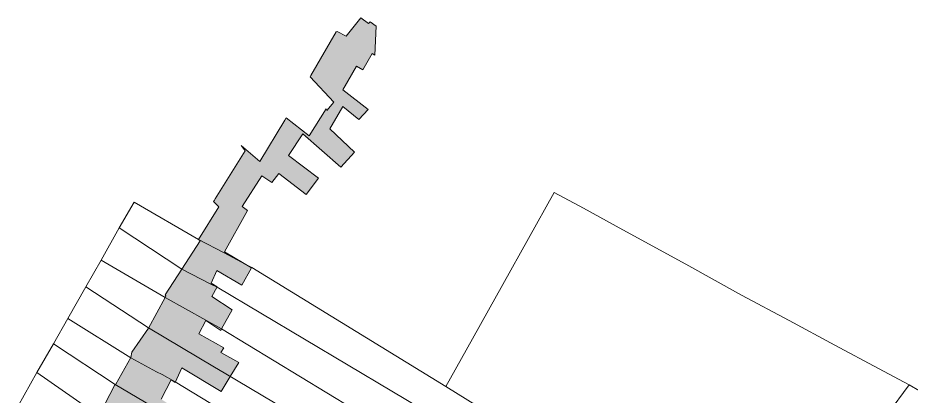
# Model space of a CAD drawing. Header units: metres. Extents: x 113120 to 240396, y 120329 to 242116.
# Drawn here: x 116338.4 to 116452.6, y 121943.5 to 121991.8 of the extents above; entities that cross this region are included whole.
import ezdxf

# ---------------------------------------------------------------- set-up
doc = ezdxf.new("R2010")
doc.units = ezdxf.units.M
doc.header["$LTSCALE"] = 3
for name, color, linetype, lineweight in [('Bpn_CaPa', 78, 'Continuous', 0), ('Bpn_ReBu', 4, 'Continuous', 0), ('Hachure bâtiment', 11, 'Continuous', 0)]:
    doc.layers.add(name, color=color, linetype=linetype, lineweight=lineweight)

msp = doc.modelspace()

# ---------------------------------------------------------------- hatches: boundary and pattern name
at = {"layer": 'Hachure bâtiment'}
h = msp.add_hatch(color=256, dxfattribs=at)
h.dxf.hatch_style = 1
h.paths.add_polyline_path([(116383.2, 121991.13), (116383.4, 121991.34), (116384.2, 121990.8), (116384.02, 121987.1), (116383.65, 121987.3), (116382.47, 121985.22), (116381.65, 121985.67), (116379.92, 121982.65), (116383.15, 121980.15), (116381.97, 121978.87), (116379.9, 121980.52), (116378.27, 121977.67), (116381.42, 121974.7), (116379.67, 121972.77), (116374.8, 121977.02), (116372.97, 121974.25), (116376.82, 121971.37), (116375.25, 121969.3), (116371.72, 121971.97), (116370.85, 121970.8), (116369.57, 121971.67), (116367.05, 121967.75), (116367.72, 121967.25), (116364.8, 121961.97), (116368.24, 121959.91), (116367, 121957.7), (116363.82, 121959.57), (116363.1, 121957.97), (116363.87, 121957.49), (116363.17, 121956.25), (116365.77, 121954.55), (116364.41, 121952.1), (116364.3, 121951.9), (116362.4, 121953.2), (116361.5, 121951.5), (116364.72, 121949.7), (116364.3, 121949.1), (116366.62, 121947.82), (116365.53, 121946.03), (116364.37, 121944.12), (116359.32, 121947.12), (116358.48, 121945.28), (116357.95, 121945.6), (116356.67, 121943.15), (116361.32, 121940.05), (116360.62, 121938.7), (116356, 121941.97), (116354.42, 121939.12), (116357.8, 121936.95), (116356.97, 121935.75), (116359.07, 121934.3), (116357.17, 121931.5), (116350.37, 121935.95), (116349.77, 121935.02), (116346.6, 121936.62), (116346.75, 121936.86), (116348.62, 121940.81), (116348.72, 121941.03), (116348.8, 121941.18), (116350.76, 121944.96), (116350.91, 121945.06), (116352.82, 121948.45), (116352.92, 121949.12), (116355.06, 121952.22), (116357.19, 121956.12), (116357.3, 121956.33), (116357.21, 121956.48), (116359.33, 121959.74), (116361.69, 121963.38), (116361.46, 121963.54), (116364.07, 121967.69), (116363.39, 121968.4), (116363.49, 121968.55), (116363.58, 121968.71), (116367.45, 121974.85), (116366.9, 121975.54), (116369.3, 121973.48), (116372.49, 121978.76), (116372.69, 121979.09), (116375.6, 121976.78), (116377.8, 121980.23), (116377.89, 121980), (116378.76, 121981.06), (116375.74, 121984.33), (116375.84, 121984.5), (116379.06, 121990.07), (116379.2, 121990.13), (116380.36, 121989.5), (116382.23, 121991.85)])

# ---------------------------------------------------------------- linework, layer by layer
at = {"layer": 'Bpn_CaPa'}
for points in [[(116395.67, 121949.41), (116400.36, 121957.78), (116406.95, 121969.55), (116410.69, 121967.52), (116415.72, 121964.78), (116423.76, 121960.4), (116430.9, 121956.44), (116436.99, 121953.18), (116442.85, 121950.05), (116448.43, 121947.06), (116452.34, 121944.98), (116441.25, 121929.97), (116437.5, 121924.97), (116433.85, 121920.1), (116429.71, 121922.67), (116428.99, 121923.13), (116432.11, 121928.08), (116423.72, 121933.34), (116420.61, 121928.39), (116399.62, 121940.7), (116393.07, 121944.75), (116395.67, 121949.41)], [(116351.34, 121965.02), (116353.22, 121968.31), (116361.46, 121963.54), (116364.73, 121961.82), (116367.5, 121960.35), (116368.27, 121959.95), (116393.07, 121944.75), (116399.62, 121940.7), (116397.37, 121937.52), (116363.83, 121957.43), (116363.06, 121957.83), (116359.33, 121959.74), (116351.34, 121965.02)], [(116351.34, 121965.02), (116359.33, 121959.74), (116363.06, 121957.83), (116363.83, 121957.43), (116397.37, 121937.52), (116394.69, 121933.73), (116364.42, 121952.1), (116362.41, 121953.22), (116357.19, 121956.12), (116349, 121960.89), (116351.34, 121965.02)], [(116347.05, 121957.47), (116349, 121960.89), (116357.19, 121956.12), (116362.41, 121953.22), (116364.42, 121952.1), (116394.69, 121933.73), (116394.59, 121933.6), (116392.2, 121930.2), (116364.74, 121946.51), (116363.53, 121947.23), (116355.06, 121952.26), (116347.05, 121957.47)], [(116347.05, 121957.47), (116355.06, 121952.26), (116363.53, 121947.23), (116364.74, 121946.51), (116392.2, 121930.2), (116391.81, 121929.65), (116389.55, 121926.47), (116358.5, 121945.35), (116356.8, 121946.27), (116356.11, 121946.64), (116352.81, 121948.42), (116344.75, 121953.43), (116347.05, 121957.47)], [(116342.92, 121950.22), (116344.75, 121953.43), (116352.81, 121948.42), (116356.11, 121946.64), (116356.8, 121946.27), (116358.5, 121945.35), (116389.55, 121926.47), (116387.11, 121922.93), (116386.94, 121922.77), (116361.23, 121938.66), (116355.97, 121941.92), (116354.56, 121942.79), (116350.82, 121945.01), (116342.92, 121950.22)], [(116342.92, 121950.22), (116350.82, 121945.01), (116354.56, 121942.79), (116355.97, 121941.92), (116361.23, 121938.66), (116386.94, 121922.77), (116383.97, 121918.58), (116356.99, 121935.66), (116356.73, 121935.83), (116351.93, 121938.81), (116340.81, 121946.52), (116342.92, 121950.22)], [(116385.5, 121911.89), (116349.53, 121934.74), (116346.56, 121936.63), (116338.37, 121942.21), (116340.81, 121946.52), (116351.93, 121938.81), (116356.73, 121935.83), (116356.99, 121935.66), (116383.97, 121918.58), (116387.88, 121916.08), (116386.4, 121913.46), (116385.5, 121911.89)]]:
    msp.add_lwpolyline(points, close=True, dxfattribs=at)
msp.add_lwpolyline([(116456.72, 121918.12), (116451.86, 121921.9), (116441.25, 121929.97), (116452.34, 121944.98), (116454.97, 121943.42)], dxfattribs=at)
at = {"layer": 'Bpn_ReBu'}
msp.add_lwpolyline([(116348.8, 121941.18), (116350.76, 121944.96), (116350.91, 121945.06), (116352.82, 121948.45), (116352.92, 121949.12), (116355.06, 121952.22), (116357.19, 121956.12), (116357.3, 121956.33), (116357.21, 121956.48), (116359.33, 121959.74), (116361.69, 121963.38), (116361.46, 121963.54), (116364.07, 121967.69), (116363.39, 121968.4), (116363.49, 121968.55), (116363.58, 121968.71), (116367.45, 121974.85), (116366.9, 121975.54), (116369.3, 121973.48), (116372.49, 121978.76), (116372.69, 121979.09), (116375.6, 121976.78), (116377.8, 121980.23), (116377.89, 121980), (116378.76, 121981.06), (116375.74, 121984.33), (116375.84, 121984.5), (116379.06, 121990.07), (116379.2, 121990.13), (116380.36, 121989.5), (116382.23, 121991.85), (116383.2, 121991.13), (116383.2, 121991.13), (116383.4, 121991.34), (116384.2, 121990.8), (116384.02, 121987.1), (116383.65, 121987.3), (116382.47, 121985.22), (116381.65, 121985.67), (116379.92, 121982.65), (116383.15, 121980.15), (116381.97, 121978.87), (116379.9, 121980.52), (116378.27, 121977.67), (116381.42, 121974.7), (116379.67, 121972.77), (116374.8, 121977.02), (116372.97, 121974.25), (116376.82, 121971.37), (116375.25, 121969.3), (116371.72, 121971.97), (116370.85, 121970.8), (116369.57, 121971.67), (116367.05, 121967.75), (116367.72, 121967.25), (116364.8, 121961.97), (116368.24, 121959.91), (116367, 121957.7), (116363.82, 121959.57), (116363.1, 121957.97), (116363.87, 121957.49), (116363.17, 121956.25), (116365.77, 121954.55), (116364.41, 121952.1), (116364.3, 121951.9), (116362.4, 121953.2), (116361.5, 121951.5), (116364.72, 121949.7), (116364.3, 121949.1), (116366.62, 121947.82), (116365.53, 121946.03), (116364.37, 121944.12), (116359.32, 121947.12), (116358.48, 121945.28), (116357.95, 121945.6), (116356.67, 121943.15)], dxfattribs=at)

doc.saveas('drawing.dxf')
